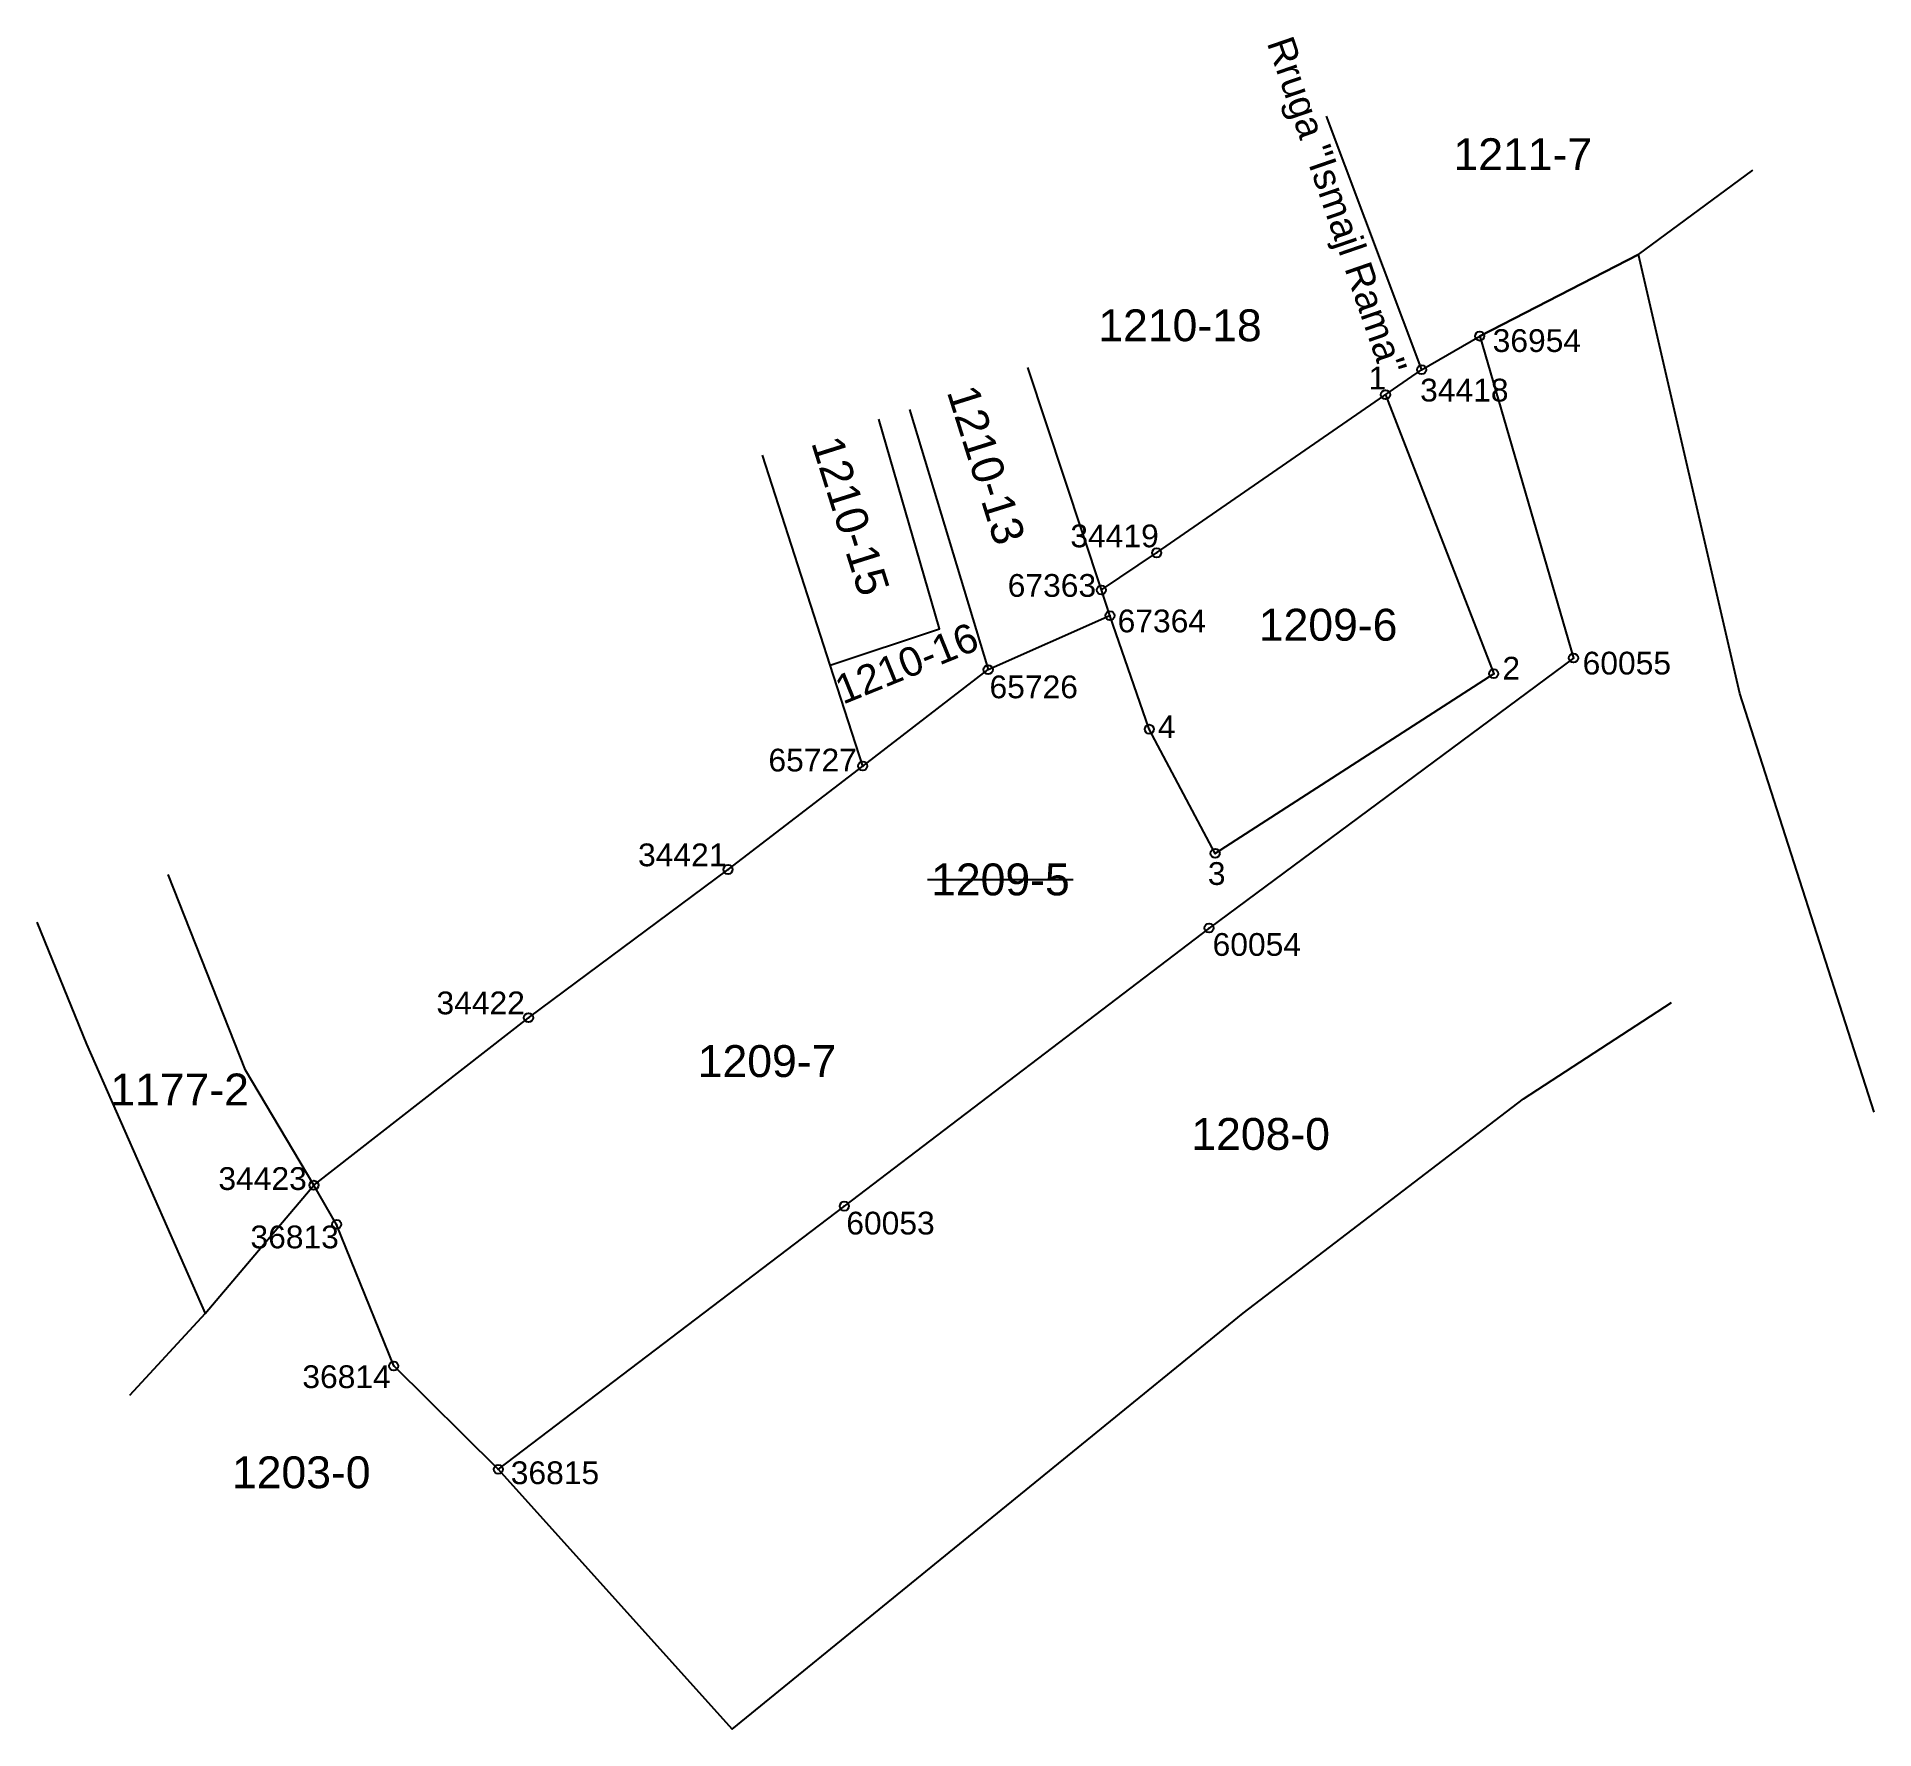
# Model space of a CAD drawing. Header units: metres. Extents: x 7514272 to 7514474, y 4691864 to 4692050.
import ezdxf
from ezdxf.enums import TextEntityAlignment as Align

# ---------------------------------------------------------------- set-up
doc = ezdxf.new("R2010")
doc.units = ezdxf.units.M
doc.header["$PDMODE"] = 32
doc.header["$PDSIZE"] = 1
for name, color, linetype in [('Ndarjet', 1, 'Continuous'), ('Nr parceles baze', 7, 'Continuous'), ('Nr te ri', 1, 'Continuous'), ('Nr. pikave zyrtare', 7, 'Continuous'), ('Parcela baze', 7, 'Continuous'), ('Parcelat fqinje', 8, 'Continuous'), ('Pikat e ndarjes', 1, 'Continuous'), ('Pikat zyrtare', 7, 'Continuous')]:
    doc.layers.add(name, color=color, linetype=linetype)
doc.styles.get("Standard").update_dxf_attribs({"font": 'arial.ttf'})

msp = doc.modelspace()

# ---------------------------------------------------------------- linework, layer by layer
at = {"layer": 'Ndarjet'}
for p, q in [((7514420.15, 4692010.52), (7514432.04, 4691979.88)), ((7514394.21, 4691973.78), (7514389.89, 4691986.26)), ((7514432.04, 4691979.88), (7514401.44, 4691960.14)), ((7514401.44, 4691960.14), (7514394.21, 4691973.78))]:
    msp.add_line(p, q, dxfattribs=at)
at = {"layer": 'Nr parceles baze', "color": 1}
msp.add_line((7514369.86, 4691957.26), (7514385.86, 4691957.26), dxfattribs=at)
at = {"layer": 'Parcela baze', "flags": 128}
msp.add_lwpolyline([(7514376.51, 4691980.32), (7514389.89, 4691986.26), (7514388.95, 4691989.08), (7514395.01, 4691993.15), (7514424.12, 4692013.26), (7514430.5, 4692016.95), (7514440.8, 4691981.59), (7514400.77, 4691951.94), (7514360.71, 4691921.4), (7514322.71, 4691892.5), (7514311.23, 4691903.85), (7514304.96, 4691919.4), (7514302.46, 4691923.7), (7514326.03, 4691942.09), (7514347.94, 4691958.37), (7514362.73, 4691969.73), (7514376.51, 4691980.32)], dxfattribs=at)
at = {"layer": 'Parcelat fqinje'}
for p, q in [((7514413.64, 4692041.11), (7514424.12, 4692013.26)), ((7514447.94, 4692025.91), (7514460.48, 4692035.17)), ((7514460.48, 4692035.17), (7514460.48, 4692035.17)), ((7514430.5, 4692016.95), (7514447.94, 4692025.91)), ((7514388.95, 4691989.08), (7514380.86, 4692013.51)), ((7514367.86, 4692008.89), (7514376.51, 4691980.32)), ((7514294.94, 4691936.35), (7514286.45, 4691957.81)), ((7514272.02, 4691952.59), (7514277.5, 4691939.18)), ((7514277.5, 4691939.18), (7514290.51, 4691909.6)), ((7514302.46, 4691923.7), (7514294.94, 4691936.35)), ((7514290.51, 4691909.6), (7514302.46, 4691923.7)), ((7514290.51, 4691909.6), (7514282.19, 4691900.59)), ((7514348.39, 4691863.95), (7514322.71, 4691892.5))]:
    msp.add_line(p, q, dxfattribs=at)
for points in [[(7514473.83, 4691931.71), (7514459.05, 4691977.7), (7514447.94, 4692025.91), (7514430.5, 4692016.95)], [(7514322.71, 4691892.5), (7514348.39, 4691863.95), (7514404.52, 4691909.64), (7514435.29, 4691933.17), (7514451.55, 4691943.78)]]:
    msp.add_lwpolyline(points, dxfattribs=at)
at = {"layer": 'Parcelat fqinje', "flags": 128}
for points in [[(7514359.15, 4691980.83), (7514371.17, 4691984.79), (7514364.52, 4692007.84)], [(7514362.73, 4691969.73), (7514359.15, 4691980.83), (7514351.73, 4692003.86)]]:
    msp.add_lwpolyline(points, dxfattribs=at)
at = {"layer": 'Pikat e ndarjes'}
for p in [(7514420.15, 4692010.52), (7514432.04, 4691979.88), (7514394.21, 4691973.78), (7514401.44, 4691960.14)]:
    msp.add_point(p, dxfattribs=at)
at = {"layer": 'Pikat zyrtare'}
for p in [(7514430.5, 4692016.95), (7514424.12, 4692013.26), (7514395.01, 4691993.15), (7514388.95, 4691989.08), (7514389.89, 4691986.26), (7514440.8, 4691981.59), (7514376.51, 4691980.32), (7514362.73, 4691969.73), (7514347.94, 4691958.37), (7514400.77, 4691951.94), (7514326.03, 4691942.09), (7514302.46, 4691923.7), (7514360.71, 4691921.4), (7514304.96, 4691919.4), (7514311.23, 4691903.85), (7514322.71, 4691892.5)]:
    msp.add_point(p, dxfattribs=at)

# ---------------------------------------------------------------- texts
at = {"layer": 'Nr parceles baze', "insert": (7514377.86, 4691957.26), "char_height": 3.5, "attachment_point": 5}
msp.add_mtext_dynamic_manual_height_columns('1209-5', width=14.5606, gutter_width=1, heights=[0], dxfattribs=at)
at = {"layer": 'Nr te ri', "char_height": 3.5, "attachment_point": 5}
for s, width, insert in [('1209-6', 14.4743, (7514413.85, 4691985.23)), ('1209-7', 14.7312, (7514352.23, 4691937.31))]:
    msp.add_mtext_dynamic_manual_height_columns(s, width=width, gutter_width=1, heights=[0], dxfattribs=dict(at, insert=insert))
at = {"layer": 'Nr. pikave zyrtare', "char_height": 2.5, "attachment_point": 1}
for s, width, insert in [('36954', 2.5, (7514431.92, 4692017.71)), ('34418', 2.5, (7514423.95, 4692012.27)), ('34419', 2.5, (7514385.54, 4691996.26)), ('67363', 2.5, (7514378.66, 4691990.82)), ('67364', 2.5, (7514390.73, 4691986.92)), ('60055', 2.5, (7514441.8, 4691982.29)), ('65726', 1.6855, (7514376.66, 4691979.68)), ('65727', 2.5, (7514352.38, 4691971.64)), ('34421', 2.5, (7514338.06, 4691961.23)), ('60054', 2.5, (7514401.16, 4691951.39)), ('34422', 2.5, (7514315.92, 4691944.97)), ('34423', 2.5, (7514291.97, 4691925.68)), ('36813', 2.5, (7514295.49, 4691919.27)), ('60053', 2.5, (7514360.93, 4691920.79)), ('36814', 2.5, (7514301.19, 4691903.92)), ('36815', 2.5, (7514324.08, 4691893.37))]:
    msp.add_mtext_dynamic_manual_height_columns(s, width=width, gutter_width=1, heights=[0], dxfattribs=dict(at, insert=insert))
at = {"layer": 'Parcelat fqinje'}
for s, p in [('1211-7', (7514435.23, 4692036.93)), ('1210-18', (7514397.58, 4692018.14)), ('1177-2', (7514287.71, 4691934.21)), ('1208-0', (7514406.44, 4691929.33)), ('1203-0', (7514301.07, 4691892.17))]:
    msp.add_text(s, height=3.5, dxfattribs=at).set_placement(p, align=Align.MIDDLE_CENTER)
for s, height, rotation, p in [('1210-13', 3.5, 287.458, (7514376.31, 4692002.82)), ('1210-15', 3.5, 287.458, (7514361.41, 4691997.23)), ('1210-16', 3.2, 22.1167, (7514367.55, 4691981.03))]:
    msp.add_text(s, height=height, rotation=rotation, dxfattribs=at).set_placement(p, align=Align.MIDDLE_CENTER)
at = {"layer": 'Parcelat fqinje', "insert": (7514409.93, 4692050.15), "char_height": 3, "attachment_point": 1, "rotation": 289}
msp.add_mtext_dynamic_manual_height_columns('Rruga "Ismajl Rama"', width=39.7023, gutter_width=1, heights=[0], dxfattribs=at)
at = {"layer": 'Pikat e ndarjes', "char_height": 2.5, "attachment_point": 1}
for s, insert in [('1', (7514418.28, 4692013.6)), ('2', (7514432.99, 4691981.73)), ('4', (7514395.14, 4691975.3)), ('3', (7514400.64, 4691959.18))]:
    msp.add_mtext_dynamic_manual_height_columns(s, width=2.5, gutter_width=1, heights=[0], dxfattribs=dict(at, insert=insert))

doc.saveas('drawing.dxf')
